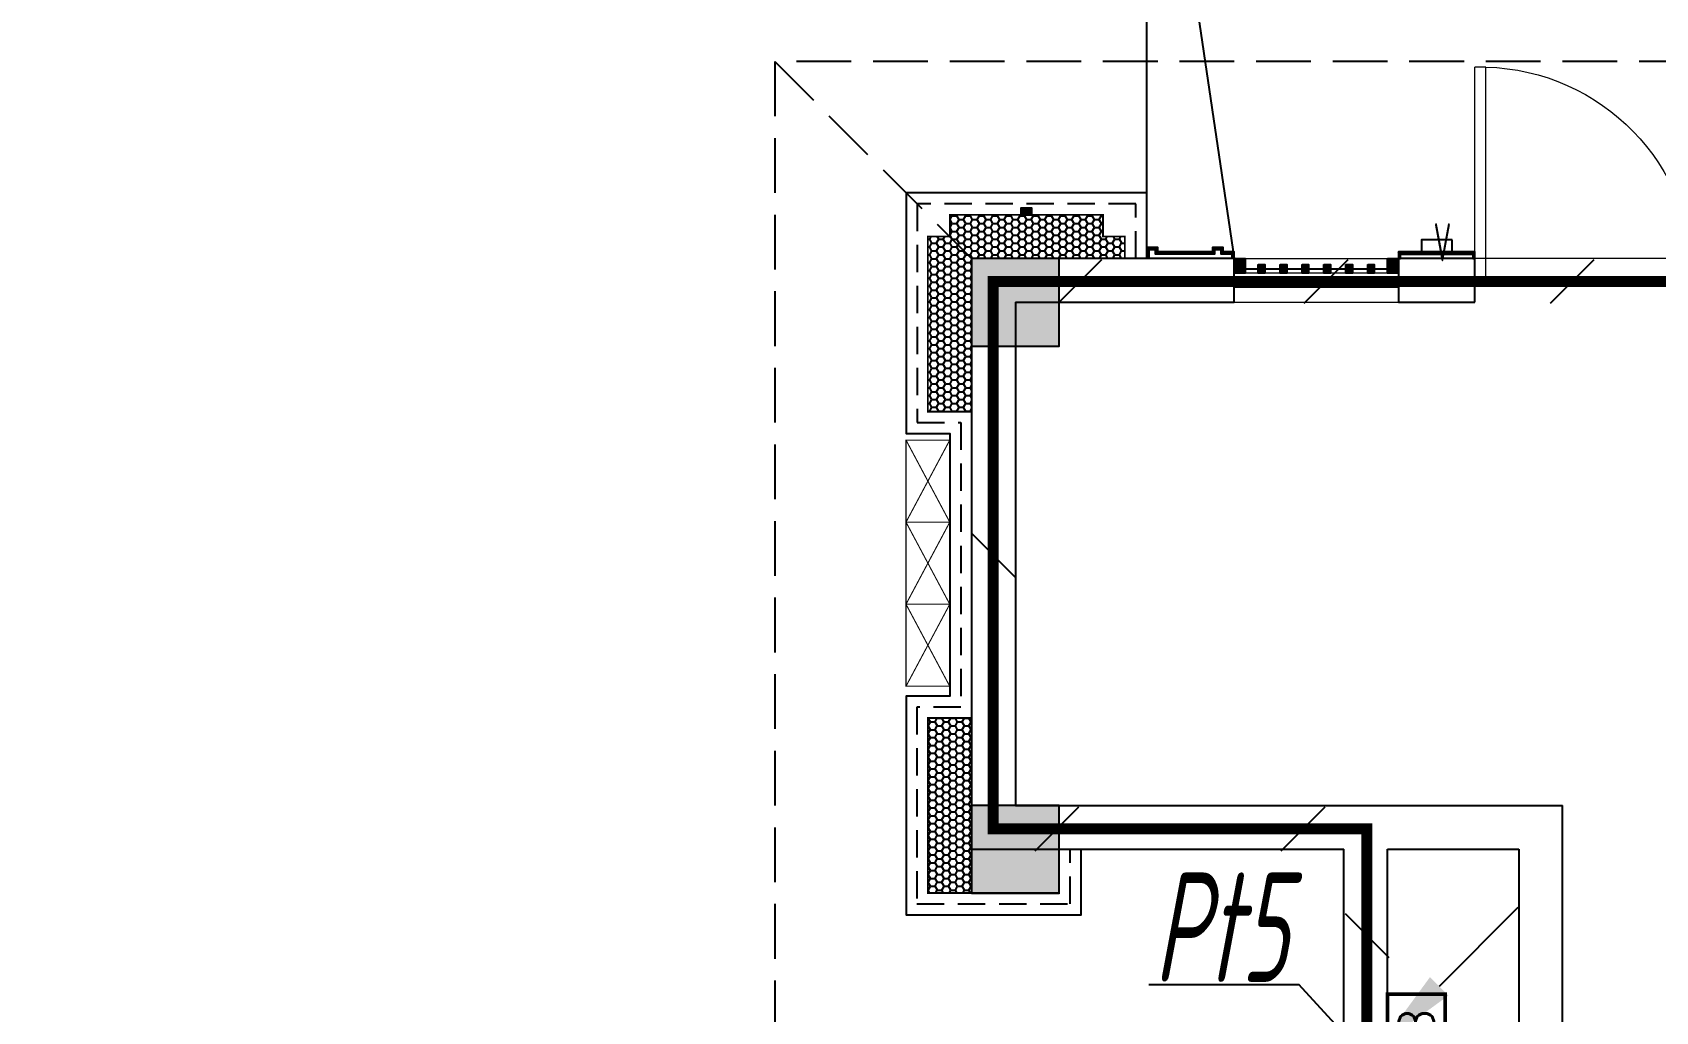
# Model space of a CAD drawing. Extents: x 3753737 to 4713801, y -857380 to 24339.
# Drawn here: x 4129222 to 4136638, y -763604 to -759129 of the extents above; entities that cross this region are included whole.
import ezdxf
from ezdxf.enums import TextEntityAlignment as Align

# ---------------------------------------------------------------- set-up
doc = ezdxf.new("R2010")
doc.units = 0
doc.header["$LTSCALE"] = 1000
doc.header["$MEASUREMENT"] = 0
for name, pattern in [('CENTER2', [1.125, 0.75, -0.125, 0.125, -0.125]), ('DASH', [0.35, 0.25, -0.1]), ('HIDDEN', [0.375, 0.25, -0.125])]:
    doc.linetypes.add(name, pattern=pattern)
doc.layers.get('0').update_dxf_attribs({"linetype": 'CONTINUOUS'})
for name, color, linetype in [('!!电气', 1, 'CONTINUOUS'), ('A-EQPM-MECH', 191, 'CONTINUOUS'), ('DIM-照明', 7, 'CONTINUOUS'), ('EQUIP-照明', 3, 'CONTINUOUS'), ('LWIRE', 4, 'CONTINUOUS'), ('SHTLN', 4, 'CONTINUOUS'), ('WALL', 252, 'CONTINUOUS'), ('WIRE-接地', 2, 'CONTINUOUS'), ('修改标示', 212, 'CONTINUOUS'), ('卫生间', 6, 'CONTINUOUS'), ('看线', 185, 'CONTINUOUS'), ('立面', 73, 'CONTINUOUS'), ('立面-看线', 251, 'CONTINUOUS'), ('设备', 253, 'CONTINUOUS'), ('铝合金', 144, 'CONTINUOUS')]:
    doc.layers.add(name, color=color, linetype=linetype)
for name, color, linetype, lineweight in [('PUB_HATCH', 8, 'CONTINUOUS', 9), ('PUB_TEXT', 7, 'CONTINUOUS', 20), ('WINDOW', 146, 'CONTINUOUS', 20)]:
    doc.layers.add(name, color=color, linetype=linetype, lineweight=lineweight)
doc.styles.add('_TEL_DIM', font='SIMPLEX', dxfattribs={"width": 0.8, "height": 3.5, "bigfont": 'HZTXT'})
doc.styles.add('HZTXT', font='gbeitc.shx', dxfattribs={"width": 0.8, "height": 400, "bigfont": 'hztxt.shx'})
doc.styles.get("Standard").update_dxf_attribs({"font": 'gbenor.shx', "bigfont": 'gbcbig.shx'})

# ---------------------------------------------------------------- blocks, each defined once
blk = doc.blocks.new('A$C7D502F78')
at = {"layer": '修改标示', "ltscale": 2}
blk.add_lwpolyline([(-150.6, 197.3), (-10.6, 197.3), (-10.6, 142.3), (-150.6, 142.3)], close=True, dxfattribs=at)
at = {"layer": 'PUB_TEXT', "width": 0.6}
blk.add_text('V', height=175, dxfattribs=at).set_placement((-147.2, 99.1))
blk = doc.blocks.new('A$C148B7D8E')
at = {"layer": '卫生间', "color": 252, "linetype": 'DASH'}
blk.add_line((7700, 15400), (8600, 14500), dxfattribs=at)
blk.add_lwpolyline([(16100, 14000), (16100, 15400), (7700, 15400), (7700, 10800), (7300, 10800), (7300, 10000), (900, 10000), (900, 9000), (-900, 9000), (-900, -900), (1750, -900), (1750, -2100), (23450, -2100), (23450, -900), (25100, -900)], dxfattribs=at)
blk = doc.blocks.new('A$C028C60F5')
at = {"color": 252}
blk.add_lwpolyline([(400, 0), (0, 0), (0, -400), (400, -400)], close=True, dxfattribs=at)
at = {"layer": 'PUB_HATCH', "color": 252}
blk.add_solid([(0, -400), (400, -400), (0, 0), (400, 0)], dxfattribs=at)
blk = doc.blocks.new('A$C3EFA6995')
for p in [(9700, 100), (9700, -2400), (15900, -2400)]:
    blk.add_blockref('A$C028C60F5', p)
at = {"xscale": -1}
blk.add_blockref('A$C028C60F5', (16300, 100), dxfattribs=at)
blk = doc.blocks.new('$WINLIB2D$00000001')
at = {"color": 0}
for points in [[(-0.5, 0.5), (-0.5, -0.5)], [(-0.5, 0.5), (0.5, 0.5)], [(0.5, -0.5), (0.5, 0.5)], [(0.5, 0.1667), (-0.5, 0.1667)], [(0.5, -0.1667), (-0.5, -0.1667)], [(-0.5, -0.5), (0.5, -0.5)]]:
    blk.add_lwpolyline(points, dxfattribs=at)
blk = doc.blocks.new('$DorLib2D$00000002')
for p, q in [((-0.5, 0), (-0.5, 0.4875)), ((-0.475, 0.4875), (-0.5, 0.4875)), ((-0.475, 0), (-0.475, 0.4875)), ((0.475, 0), (0.475, 0.4875)), ((0.475, 0.4875), (0.5, 0.4875)), ((0.5, 0), (0.5, 0.4875)), ((-0.5, 0), (-0.475, 0)), ((0.5, 0), (0.475, 0))]:
    blk.add_line(p, q)
at = {"lineweight": 13}
for centre, start, end in [((-0.4875, 0), 0, 88.5307), ((0.4875, 0), 91.4693, 180)]:
    blk.add_arc(centre, 0.4875, start, end, dxfattribs=at)
blk = doc.blocks.new('A$C66B635E3')
at = {"layer": '立面'}
h = blk.add_hatch(dxfattribs=at)
h.set_pattern_fill('ANSI31', color=252, scale=2)
h.set_pattern_definition([(45, (-879550.0308, -779765.5013), (-2.24506403, 2.24506403), [])])
h.paths.add_polyline_path([(8725.3, 15800), (8775.3, 15800), (8775.3, 15830), (8725.3, 15830)])
h = blk.add_hatch(dxfattribs=at)
h.set_pattern_fill('ANSI31', color=252, scale=2)
h.set_pattern_definition([(45, (-691542.282, -939480.3315), (-2.24506403, 2.24506403), [])])
h.paths.add_polyline_path([(9300.2, 15600.1), (9700, 15600.1), (9700, 15630.1), (9650, 15630.1), (9650, 15650.2), (9600, 15650.2), (9600, 15630.2), (9350.1, 15630), (9350, 15650.2), (9300.2, 15650.2)])
h.paths.add_polyline_path([(9310.2, 15600.1), (9690, 15600.1), (9690, 15620.1), (9640, 15620.1), (9640, 15640.2), (9610, 15640.2), (9610, 15620.2), (9340.2, 15620), (9340, 15640.2), (9310.2, 15640.2)])
h = blk.add_hatch(dxfattribs=at)
h.set_pattern_fill('ANSI31', color=252, scale=2)
h.set_pattern_definition([(45, (-691602.5177, -939480.5138), (-2.24506403, 2.24506403), [])])
h.paths.add_polyline_path([(9700, 15600), (9750, 15600), (9750, 15533.3), (9700, 15533.3)])
h = blk.add_hatch(dxfattribs=at)
h.set_pattern_fill('ANSI31', color=252, scale=2)
h.set_pattern_definition([(45, (-690902.5144, -939480.51), (-2.24506403, 2.24506403), [])])
h.paths.add_polyline_path([(10400, 15600), (10450, 15600), (10450, 15533.3), (10400, 15533.3)])
h = blk.add_hatch(dxfattribs=at)
h.set_pattern_fill('ANSI31', color=252, scale=2)
h.set_pattern_definition([(45, (-879750.0308, -780835.0008), (-2.24506403, 2.24506403), [])])
edge = h.paths.add_edge_path()
edge.add_line((10450, 15600), (10460, 15600))
edge.add_line((10460, 15600), (10460, 15620))
edge.add_line((10460, 15620), (10790, 15620))
edge.add_line((10790, 15620), (10790, 15600.1))
edge.add_line((10790, 15600.1), (10800, 15600))
edge.add_line((10800, 15600), (10800, 15630))
edge.add_line((10800, 15630), (10450, 15630))
edge.add_line((10450, 15630), (10450, 15600))
h = blk.add_hatch(dxfattribs=at)
h.set_pattern_fill('ANSI31', color=252, scale=2)
h.set_pattern_definition([(45, (-691492.517, -939480.5144), (-2.24506403, 2.24506403), [])])
h.paths.add_polyline_path([(9810, 15573), (9840, 15573), (9840, 15533.3), (9810, 15533.3)])
h = blk.add_hatch(dxfattribs=at)
h.set_pattern_fill('ANSI31', color=252, scale=2)
h.set_pattern_definition([(45, (-691392.517, -939480.5153), (-2.24506403, 2.24506403), [])])
h.paths.add_polyline_path([(9910, 15573), (9940, 15573), (9940, 15533.3), (9910, 15533.3)])
h = blk.add_hatch(dxfattribs=at)
h.set_pattern_fill('ANSI31', color=252, scale=2)
h.set_pattern_definition([(45, (-691292.517, -939480.5162), (-2.24506403, 2.24506403), [])])
h.paths.add_polyline_path([(10010, 15573), (10040, 15573), (10040, 15533.3), (10010, 15533.3)])
h = blk.add_hatch(dxfattribs=at)
h.set_pattern_fill('ANSI31', color=252, scale=2)
h.set_pattern_definition([(45, (-691192.517, -939480.517), (-2.24506403, 2.24506403), [])])
h.paths.add_polyline_path([(10110, 15573), (10140, 15573), (10140, 15533.3), (10110, 15533.3)])
h = blk.add_hatch(dxfattribs=at)
h.set_pattern_fill('ANSI31', color=252, scale=2)
h.set_pattern_definition([(45, (-691092.517, -939480.518), (-2.24506403, 2.24506403), [])])
h.paths.add_polyline_path([(10210, 15573), (10240, 15573), (10240, 15533.3), (10210, 15533.3)])
h = blk.add_hatch(dxfattribs=at)
h.set_pattern_fill('ANSI31', color=252, scale=2)
h.set_pattern_definition([(45, (-690992.517, -939480.519), (-2.24506403, 2.24506403), [])])
h.paths.add_polyline_path([(10310, 15573), (10340, 15573), (10340, 15533.3), (10310, 15533.3)])
at = {"layer": '立面-看线'}
h = blk.add_hatch(dxfattribs=at)
h.set_pattern_fill('HONEY', color=252, scale=13)
h.set_pattern_definition([(0, (-420517.216, -516416.725), (30.95625, 17.872595), [20.6375, -41.275]), (120, (-420517.216, -516416.725), (-30.9562463, 17.8726014), [20.6375, -41.275]), (60, (-420517.216, -516416.725), (3.7e-06, 35.7451964), [-41.275, 20.6375])])
h.paths.add_polyline_path([(9100.3, 15700), (9100.3, 15800), (8400.3, 15800), (8400.3, 15700), (8300.3, 15700), (8300.3, 14900), (8500, 14900), (8500, 15600), (9199.4, 15600), (9199.4, 15700)])
h = blk.add_hatch(dxfattribs=at)
h.set_pattern_fill('HONEY', color=252, scale=13)
h.set_pattern_definition([(0, (-420616.579, -519516.725), (30.95625, 17.872595), [20.6375, -41.275]), (120, (-420616.579, -519516.725), (-30.9562463, 17.8726014), [20.6375, -41.275]), (60, (-420616.579, -519516.725), (3.7e-06, 35.7451964), [-41.275, 20.6375])])
h.paths.add_polyline_path([(8500, 12900), (8500, 12900), (8500, 13500), (8300.6, 13500), (8300.6, 12700), (8500, 12700)])
at = {"color": 252, "const_width": 8}
for points in [[(8500, 14900), (8300.3, 14900), (8300.3, 15700), (8400.3, 15700), (8400.3, 15800), (8690.3, 15800), (8690.3, 15800), (8810.3, 15800), (8810.3, 15800), (9100.3, 15800), (9100.3, 15700), (9200.3, 15700), (9200.3, 15600)], [(8500, 13500), (8300, 13500), (8300, 12700), (8900, 12700), (8900, 12900)]]:
    blk.add_lwpolyline(points, dxfattribs=at)
at = {"layer": 'A-EQPM-MECH', "color": 252}
for points in [[(9300.3, 15600), (9300.3, 18300), (14300.2, 18300), (14300.2, 15600)], [(9300.3, 18300), (9700, 15600)]]:
    blk.add_lwpolyline(points, dxfattribs=at)
at = {"layer": 'WALL', "color": 252}
for p, q in [((8500, 15600), (8500, 12900)), ((9700, 15600), (8500, 15600)), ((9700, 15400), (9700, 15600)), ((10800, 15600), (10450, 15600)), ((10450, 15600), (10450, 15400)), ((10800, 15400), (10800, 15600)), ((8700, 15400), (8700, 13100)), ((8700, 15400), (9700, 15400)), ((10450, 15400), (10800, 15400)), ((8700, 13100), (10300, 13100)), ((10300, 13100), (11200, 13100)), ((11200, 12100), (11200, 13100)), ((8500, 12900), (10200, 12900)), ((10200, 11000), (10200, 12900)), ((10400, 11000), (10400, 12900)), ((10400, 12900), (11000, 12900)), ((11000, 12900), (11000, 12100))]:
    blk.add_line(p, q, dxfattribs=at)
at = {"layer": 'WINDOW', "color": 252}
blk.add_line((12800, 15600), (10800, 15600), dxfattribs=at)
at = {"layer": '看线', "color": 252}
blk.add_lwpolyline([(9300.3, 15600), (9300.3, 15900), (8200.3, 15900), (8200.3, 14800), (8400, 14800), (8400, 13600), (8200, 13600), (8200, 12600), (9000, 12600), (9000, 12900)], dxfattribs=at)
at = {"layer": '看线', "color": 252, "linetype": 'HIDDEN', "ltscale": 0.5}
blk.add_lwpolyline([(9250.3, 15600), (9250.3, 15850), (8250.3, 15850), (8250.3, 14850), (8450, 14850), (8450, 13550), (8250, 13550), (8250, 12650), (8950, 12650), (8950, 12900)], dxfattribs=at)
at = {"layer": '立面', "color": 252}
for p, q in [((9910, 15573), (9940, 15573)), ((9910, 15533.3), (9910, 15573)), ((9940, 15533.3), (9910, 15533.3)), ((9940, 15573), (9940, 15533.3))]:
    blk.add_line(p, q, dxfattribs=at)
for points in [[(8725.3, 15800), (8775.3, 15800), (8775.3, 15830), (8725.3, 15830)], [(9700, 15600), (9750, 15600), (9750, 15533.3), (9700, 15533.3)], [(10400, 15600), (10450, 15600), (10450, 15533.3), (10400, 15533.3)], [(10010, 15573), (10040, 15573), (10040, 15533.3), (10010, 15533.3)], [(10110, 15573), (10140, 15573), (10140, 15533.3), (10110, 15533.3)], [(10210, 15573), (10240, 15573), (10240, 15533.3), (10210, 15533.3)], [(10310, 15573), (10340, 15573), (10340, 15533.3), (10310, 15533.3)]]:
    blk.add_lwpolyline(points, close=True, dxfattribs=at)
blk.add_lwpolyline([(10450, 15600), (10460, 15600), (10460, 15620), (10790, 15620), (10790, 15600.1), (10800, 15600), (10800, 15630), (10450, 15630), (10450, 15600)], dxfattribs=at)
at = {"layer": '设备', "color": 252, "const_width": 5}
for points in [[(8400, 14395), (8400, 14770), (8200, 14770), (8200, 14395)], [(8400, 14020), (8400, 14395), (8200, 14395), (8200, 14020)], [(8400, 13645), (8400, 14020), (8200, 14020), (8200, 13645)]]:
    blk.add_lwpolyline(points, close=True, dxfattribs=at)
for points in [[(8400, 14770), (8200, 14395)], [(8200, 14770), (8400, 14395)], [(8400, 14395), (8200, 14020)], [(8200, 14395), (8400, 14020)], [(8400, 14020), (8200, 13645)], [(8200, 14020), (8400, 13645)]]:
    blk.add_lwpolyline(points, dxfattribs=at)
at = {"layer": '铝合金', "color": 252}
for p, q in [((9750, 15553.2), (9810, 15553.2)), ((9840, 15553.2), (9910, 15553.2)), ((9940, 15553.2), (10010, 15553.2)), ((10040, 15553.2), (10110, 15553.2)), ((10140, 15553.2), (10210, 15553.2)), ((10240, 15553.2), (10310, 15553.2)), ((10340, 15553.2), (10400, 15553.2))]:
    blk.add_line(p, q, dxfattribs=at)
for points in [[(8725.3, 15800), (8775.3, 15800), (8775.3, 15830), (8725.3, 15830)], [(9700, 15600), (9750, 15600), (9750, 15533.3), (9700, 15533.3)], [(10400, 15600), (10450, 15600), (10450, 15533.3), (10400, 15533.3)], [(9810, 15573), (9840, 15573), (9840, 15533.3), (9810, 15533.3)], [(9910, 15573), (9940, 15573), (9940, 15533.3), (9910, 15533.3)], [(10010, 15573), (10040, 15573), (10040, 15533.3), (10010, 15533.3)], [(10110, 15573), (10140, 15573), (10140, 15533.3), (10110, 15533.3)], [(10210, 15573), (10240, 15573), (10240, 15533.3), (10210, 15533.3)], [(10310, 15573), (10340, 15573), (10340, 15533.3), (10310, 15533.3)]]:
    blk.add_lwpolyline(points, close=True, dxfattribs=at)
for points in [[(9700, 15600.1), (9700, 15630.1), (9650, 15630.1), (9650, 15650.2), (9600, 15650.2), (9600, 15630.2), (9350.1, 15630), (9350, 15650.2), (9300.2, 15650.2), (9300.2, 15600.1)], [(9690, 15600.1), (9690, 15620.1), (9640, 15620.1), (9640, 15640.2), (9610, 15640.2), (9610, 15620.2), (9340.2, 15620), (9340, 15640.2), (9310.2, 15640.2), (9310.2, 15600.1)], [(10450, 15600), (10460, 15600), (10460, 15620), (10790, 15620), (10790, 15600.1), (10800, 15600), (10800, 15630), (10450, 15630), (10450, 15600)]]:
    blk.add_lwpolyline(points, dxfattribs=at)
at = {"color": 252}
for name, p in [('A$C148B7D8E', (-100, 1100)), ('A$C3EFA6995', (-1200, 15500))]:
    blk.add_blockref(name, p, dxfattribs=at)
at = {"layer": 'WINDOW', "color": 252, "rotation": 180}
for name, p, xscale, yscale, zscale in [('$DorLib2D$00000002', (11800, 15500), 2000, -2000, 2000), ('$WINLIB2D$00000001', (10075, 15500), -750.0034281517146, -200, -750.0034281517146)]:
    blk.add_blockref(name, p, dxfattribs=dict(at, xscale=xscale, yscale=yscale, zscale=zscale))
at = {"layer": '修改标示', "color": 252, "ltscale": 2, "xscale": -1}
blk.add_blockref('A$C7D502F78', (10544.4, 15487.7), dxfattribs=at)
blk = doc.blocks.new('$TelecSys$00000008')
blk.add_line((0.4, 0.4), (-0.4, -0.4))
blk = doc.blocks.new('$TelecSys$00000078')
for p, q in [((1.15, 1.15), (0.55, 0.55)), ((0.104, 0.104), (0.104, 0.104)), ((-0.104, -0.104), (-0.104, -0.104))]:
    blk.add_line(p, q)
at = {"const_width": 0.142}
blk.add_lwpolyline([(-0.071, 0, 1), (0.071, 0, 1)], format="xyb", close=True, dxfattribs=at)
blk.add_solid([(0.62, 0.48), (0.48, 0.62), (0.1, 0.1)])
at = {"width": 0.8, "flags": 9}
blk.add_attdef('A', (0, 0), '', height=0.00002, dxfattribs=at)
blk = doc.blocks.new('$equip$00002534')
for p, q in [((-0.72, 0.66), (-0.72, 0)), ((0.72, 0.66), (-0.72, 0.66)), ((0.72, 0), (0.72, 0.66)), ((-0.72, 0), (0.72, 0))]:
    blk.add_line(p, q)
at = {"const_width": 0.04}
blk.add_lwpolyline([(-0.72, 0.66), (-0.72, 0), (0.72, 0), (0.72, 0.66), (-0.72, 0.66), (-0.72, 0)], dxfattribs=at)
for p in [(0, 0.66), (-0.72, 0.33), (0.72, 0.33), (0, 0)]:
    blk.add_point(p)
at = {"color": 7, "style": '_TEL_DIM'}
blk.add_attdef('$TEXT$', text='', height=0.4, dxfattribs=at).set_placement((0, 0.33), align=Align.MIDDLE_CENTER)
at = {"color": 7, "style": '_TEL_DIM', "flags": 1}
blk.add_attdef('A', text='', height=0.00002, dxfattribs=at).set_placement((0, 0), align=Align.MIDDLE_CENTER)

msp = doc.modelspace()

# ---------------------------------------------------------------- linework, layer by layer
at = {"layer": 'DIM-照明', "color": 7, "ltscale": 0.8}
for p in [(4134323, -763479.7), (4135319.5, -763818.8)]:
    msp.add_line(p, (4135008.9, -763479.7), dxfattribs=at)
at = {"layer": 'WIRE-接地', "color": 2, "linetype": 'CENTER2', "const_width": 50}
msp.add_lwpolyline([(4125013.6, -766667.6), (4126820.6, -766667.6), (4133220.5, -766667.6), (4133220.5, -764869), (4135319.5, -764869), (4135319.5, -762768.7), (4133612.3, -762768.7), (4133612.3, -760267.5), (4140026.7, -760267.5), (4140026.7, -762753), (4139715.8, -762753), (4139715.8, -764866.5), (4141820.3, -764866.5), (4141820.3, -765665), (4141820.3, -766660.7), (4158211.3, -766660.7), (4158211.3, -764865.5), (4160312, -764865.5), (4160312, -762864.5), (4160015.1, -762862.1), (4160015.1, -760266.7), (4166415.9, -760266.7)], dxfattribs=at)

# ---------------------------------------------------------------- block references
at = {"layer": '!!电气'}
msp.add_blockref('A$C66B635E3', (4125013.4, -775762.1), dxfattribs=at)
at = {"layer": 'EQUIP-照明'}
ref = msp.add_blockref('$equip$00002534', (4135677.4, -763812.1), dxfattribs=dict(at, xscale=-400, yscale=400, zscale=400, rotation=90))
ref.add_attrib('$TEXT$', 'MEB', dxfattribs={"layer": '0', "color": 7, "height": 160, "rotation": 90, "style": '_TEL_DIM'}).set_placement((4135545.4, -763812.1), align=Align.MIDDLE_CENTER)
at = {"layer": 'LWIRE', "color": 4, "xscale": 600, "yscale": 600, "zscale": 600}
msp.add_blockref('$TelecSys$00000078', (4135319.5, -763818.8), dxfattribs=at)
at = {"layer": 'SHTLN', "color": 2, "xscale": 250, "yscale": 250, "zscale": 250}
for p in [(4134007, -760267.5), (4135132, -760267.5), (4136257, -760267.5)]:
    msp.add_blockref('$TelecSys$00000008', p, dxfattribs=at)
for p, rotation in [((4133612.3, -761518.1), 90), ((4133903.4, -762768.7), 180), ((4135028.4, -762768.7), 180), ((4135319.5, -763256.3), 90)]:
    msp.add_blockref('$TelecSys$00000008', p, dxfattribs=dict(at, rotation=rotation))

# ---------------------------------------------------------------- texts
at = {"layer": 'DIM-照明', "color": 7, "ltscale": 0.8, "style": 'HZTXT', "width": 0.7}
msp.add_text('Pt5', height=500, dxfattribs=at).set_placement((4134653.7, -763218), align=Align.MIDDLE)

doc.saveas('drawing.dxf')
